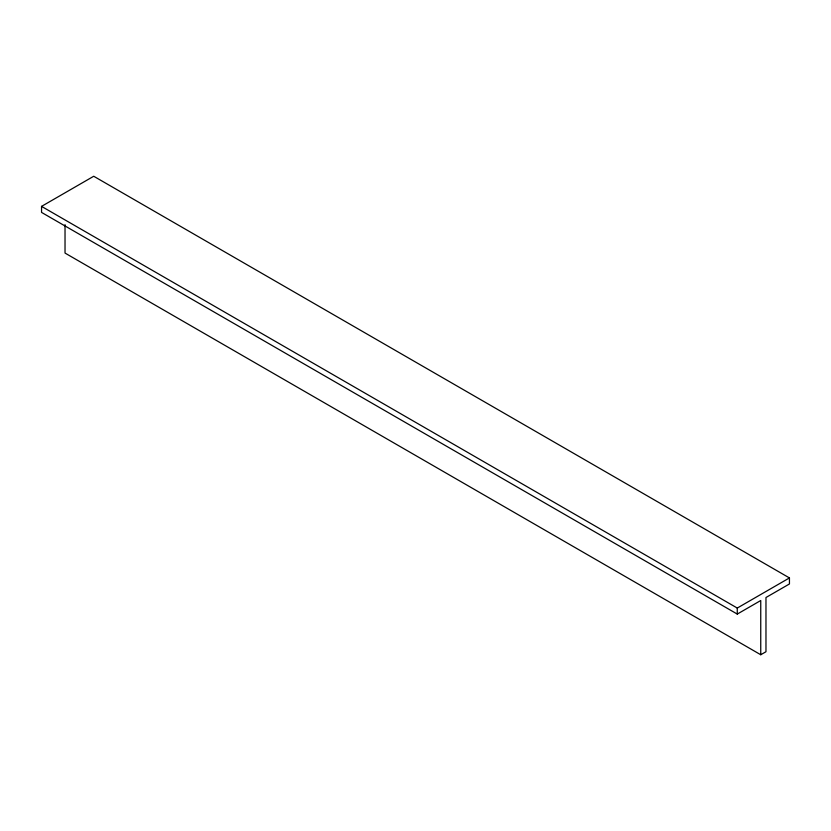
<?xml version="1.0" encoding="UTF-8"?>
<svg xmlns="http://www.w3.org/2000/svg" width="831" height="831" viewBox="0 0 831 831"><rect width="100%" height="100%" fill="white"/><g stroke="black" fill="none" stroke-linecap="round" stroke-linejoin="round"><path stroke-width="1.25" d="M760.749 654.745L760.749 600.522L737.274 614.078L41.55 212.404L41.55 206.379L93.726 176.255L789.45 577.929L789.45 583.954L765.974 597.51L765.974 651.733L760.749 654.745L65.026 253.071L65.026 224.671M41.55 206.379L737.274 608.053L789.45 577.929M737.274 608.053L737.274 614.078"/></g></svg>
